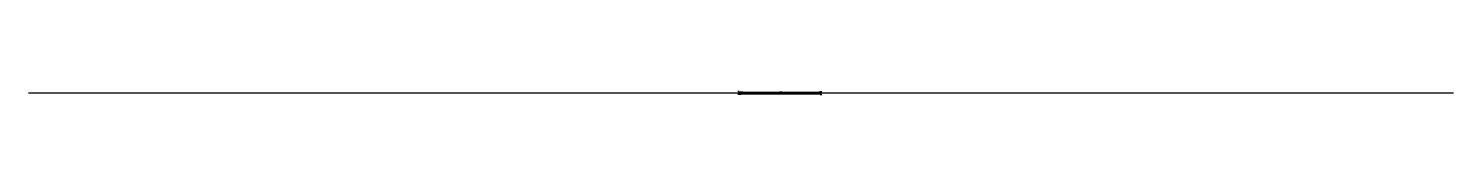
# Model space of a CAD drawing. Units: millimetres at full size, sheet at 1:100. Extents: x -15551 to 15061, y -3525 to -3455.
import ezdxf

# ---------------------------------------------------------------- set-up
doc = ezdxf.new("R2010")
doc.units = ezdxf.units.MM
doc.header["$LTSCALE"] = 100
doc.layers.add('0-0', color=7, linetype='Continuous')

msp = doc.modelspace()

# ---------------------------------------------------------------- linework, layer by layer
at = {"layer": '0-0'}
for p, q in [((-15551, -3489.8), (15061.2, -3489.8)), ((-244.9, -3524.8), (-309.9, -3524.8)), ((-283.9, -3473.8), (-259.9, -3473.8)), ((-277.9, -3505.8), (-259.9, -3505.8)), ((-204.9, -3473.8), (580.1, -3473.8)), ((-204.9, -3505.8), (580.1, -3505.8)), ((630.1, -3473.8), (1425.1, -3473.8)), ((630.1, -3505.8), (1425.1, -3505.8)), ((1455.1, -3454.8), (1490.1, -3454.8)), ((1455.1, -3489.8), (1473.1, -3489.8)), ((1455.1, -3524.8), (1490.1, -3524.8)), ((1473.1, -3524.8), (1473.1, -3454.8))]:
    msp.add_line(p, q, dxfattribs=at)
msp.add_lwpolyline([(-274.9, -3524.8), (-286.9, -3454.8), (-309.9, -3454.8)], dxfattribs=at)
for points in [[(-264.9, -3484.8), (-264.9, -3462.8), (-204.9, -3462.8), (-204.9, -3484.8)], [(-264.9, -3516.8), (-264.9, -3494.8), (-204.9, -3494.8), (-204.9, -3516.8)], [(580.1, -3484.8), (580.1, -3462.8), (630.1, -3462.8), (630.1, -3484.8)], [(580.1, -3516.8), (580.1, -3494.8), (630.1, -3494.8), (630.1, -3516.8)], [(1425.1, -3484.8), (1425.1, -3462.8), (1465.1, -3462.8), (1465.1, -3484.8)], [(1425.1, -3516.8), (1425.1, -3494.8), (1465.1, -3494.8), (1465.1, -3516.8)]]:
    msp.add_lwpolyline(points, close=True, dxfattribs=at)

doc.saveas('drawing.dxf')
